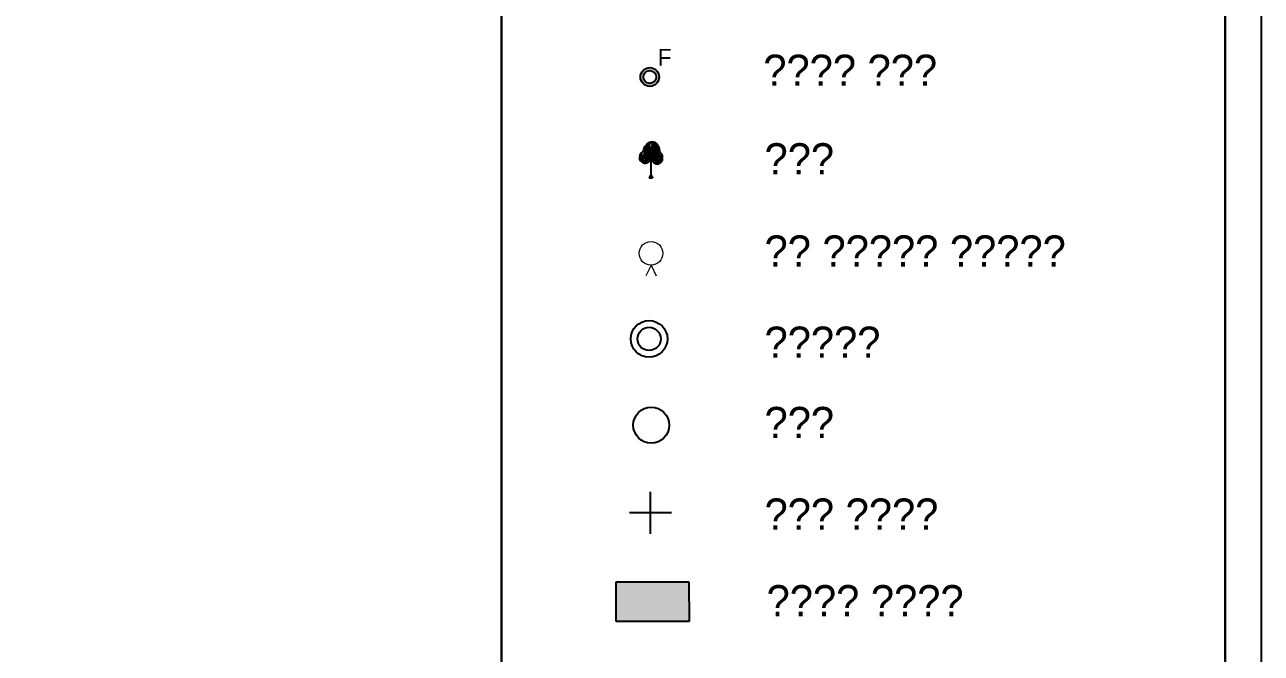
# Model space of a CAD drawing. Header units: millimetres. Extents: x -7 to 1311, y -1209 to 695.
# Drawn here: x 829.1 to 1058.2, y 342.6 to 459.1 of the extents above; entities that cross this region are included whole.
import ezdxf

# ---------------------------------------------------------------- set-up
doc = ezdxf.new("R2010")
doc.units = ezdxf.units.MM
for name, color, linetype in [('Image', 7, 'Continuous'), ('Legend', 250, 'Continuous'), ('Sym_F', 250, 'Continuous'), ('Sym_Seemachinh', 250, 'Continuous'), ('Sym_Shivchinh', 250, 'Continuous'), ('Sym_STONE', 250, 'Continuous'), ('Sym_Tree', 92, 'Continuous')]:
    doc.layers.add(name, color=color, linetype=linetype)
doc.styles.get("Standard").update_dxf_attribs({"font": 'Sakal Marathi_N_Ship.TTF'})
picture_1 = doc.add_image_def('image1.jpg', size_in_pixel=(14448, 10842))

# ---------------------------------------------------------------- blocks, each defined once
blk = doc.blocks.new('F')
at = {"layer": 'Sym_F'}
h = blk.add_hatch(color=256, dxfattribs=at)
h.paths.add_polyline_path([(-1, 0, 1), (1, 0, 1)])
h.paths.add_polyline_path([(0.69, 0, -1), (-0.69, 0, -1)], flags=16)
for radius in [1, 0.688]:
    blk.add_circle((0, 0), radius, dxfattribs=at)
at = {"layer": 'Sym_F', "linetype": 'Continuous'}
blk.add_text('F', height=1.8, dxfattribs=at).set_placement((0.85, 1.21, 1058.35))
blk = doc.blocks.new('Tree')
at = {"layer": 'Sym_Tree'}
for p, q in [((0.1, 3), (0, 2.99)), ((-0.16, 0), (0.13, 0))]:
    blk.add_line(p, q, dxfattribs=at)
at = {"layer": 'Sym_Tree', "color": 82, "const_width": 0.8}
for points in [[(0.05, 1.63), (0.1, 2.79)], [(-0.43, 1.74), (-0.28, 1.52)], [(-0.2, 1.68), (-0.05, 1.47)], [(-0.14, 1.47), (-0.1, 2.62)], [(-0.1, 1.46), (-0.06, 2.62)], [(0.2, 1.44), (0.24, 2.6)], [(0.44, 1.73), (0.59, 1.51)], [(0.6, 1.63), (0.38, 1.49)]]:
    blk.add_lwpolyline(points, dxfattribs=at)
at = {"layer": 'Sym_Tree', "color": 34}
blk.add_lwpolyline([(0, 0, 0.48, 0.16, 0), (0, 0.29, 0.16, 0.16, 0), (0, 1.48, 0.16, 0.16, 0)], format="xyseb", dxfattribs=at)
at = {"layer": 'Sym_Tree', "color": 82}
blk.add_open_spline([(-0.1, 1.43), (-0.17, 1.36), (-0.27, 1.24), (-0.46, 1.2), (-0.64, 1.21), (-0.79, 1.36), (-0.99, 1.53), (-0.9, 1.8), (-0.9, 2.07), (-0.59, 2.22), (-0.58, 2.58), (-0.35, 2.82), (-0.17, 2.98), (-0.04, 2.99), (0, 2.99)], degree=3, knots=[0, 0, 0, 0, 0.357151, 0.545743, 0.741494, 0.970117, 1.319935, 1.641608, 1.935314, 2.250626, 2.755061, 3.137005, 3.457298, 3.618487, 3.618487, 3.618487, 3.618487], dxfattribs=at)
blk.add_spline([(0.1, 1.43), (0.3, 1.22), (0.44, 1.16), (0.59, 1.16), (0.75, 1.25), (0.95, 1.45), (0.96, 1.7), (0.93, 1.94), (0.77, 2.13), (0.68, 2.52), (0.52, 2.78), (0.33, 2.96), (0.1, 3)], degree=3, dxfattribs=at)
for points in [[(-0.74, 2.08), (-0.77, 2.08), (-0.85, 2.05), (-0.88, 1.99)], [(-0.8, 2.04), (-0.55, 2.12), (-0.85, 2.05), (-0.82, 2.08)], [(-0.85, 2.05), (-0.82, 2.08), (-0.8, 2.1), (-0.77, 2.12)], [(-0.77, 2.12), (-0.8, 2.1), (-0.82, 2.08), (-0.78, 2.09)], [(-0.82, 2.08), (-0.78, 2.09), (-0.77, 2.08), (-0.74, 2.08)], [(-0.8, 2.1), (-0.77, 2.12), (-0.74, 2.14), (-0.73, 2.09)], [(-0.74, 2.14), (-0.73, 2.09), (-0.77, 2.08), (-0.8, 2.1)], [(-0.75, 2.03), (-0.77, 2.05), (-0.8, 2.04), (-0.55, 2.12)], [(-0.77, 2.08), (-0.8, 2.1), (-0.77, 2.12), (-0.77, 2.1)], [(-0.8, 2.1), (-0.77, 2.1), (-0.77, 2.12), (-0.8, 2.1)], [(-0.77, 2.1), (-0.77, 2.1), (-0.8, 2.1), (-0.77, 2.1)], [(-0.76, 2.11), (-0.78, 2.09), (-0.69, 2.19)], [(-0.73, 2.09), (-0.77, 2.1), (-0.76, 2.11), (-0.78, 2.09)], [(-0.77, 2.12), (-0.77, 2.1), (-0.77, 2.12), (-0.76, 2.11)], [(-0.77, 2.12), (-0.76, 2.11), (-0.77, 2.1)], [(-0.77, 2.08), (-0.74, 2.08), (-0.73, 2.09), (-0.77, 2.1)], [(-0.74, 2.08), (-0.74, 2.08), (-0.74, 2.08), (-0.77, 2.08)], [(-0.47, 2.16), (-0.52, 1.63), (-0.76, 1.78), (-0.63, 2.04)], [(-0.52, 1.63), (-0.76, 1.78), (-0.74, 2.08), (-0.63, 2.11)], [(-0.63, 2.17), (-0.63, 2.23), (-0.74, 2.08)], [(-0.74, 2.14), (-0.74, 2.13), (-0.69, 2.19), (-0.63, 2.23)], [(-0.69, 2.19), (-0.63, 2.23), (-0.74, 2.08), (-0.74, 2.13)], [(-0.74, 2.08), (-0.74, 2.13), (-0.71, 2.1), (-0.63, 2.23)], [(-0.69, 2.19), (-0.69, 2.19), (-0.74, 2.14), (-0.74, 2.13)], [(-0.74, 2.08), (-0.63, 2.11), (-0.55, 2.17), (-0.63, 2.11)], [(-0.74, 2.08), (-0.74, 2.08), (-0.74, 2.08)], [(-0.74, 2.08), (-0.74, 2.08), (-0.74, 2.08)], [(-0.64, 2.09), (-0.63, 2.04), (-0.69, 1.97), (-0.73, 2.06)], [(-0.71, 2.1), (-0.63, 2.23), (-0.63, 2.17), (-0.58, 2.16)], [(-0.63, 2.14), (-0.63, 2.17), (-0.71, 2.1), (-0.63, 2.14)], [(-0.71, 2.1), (-0.63, 2.14), (-0.63, 2.17), (-0.7, 2.11)], [(-0.63, 2.17), (-0.7, 2.11), (-0.63, 2.14), (-0.63, 2.17)], [(-0.69, 2.19), (-0.63, 2.23), (-0.58, 2.36), (-0.6, 2.36)], [(-0.63, 2.27), (-0.63, 2.27), (-0.69, 2.19), (-0.63, 2.23)], [(-0.63, 2.04), (-0.64, 2.09), (-0.68, 1.95), (-0.69, 1.97)], [(-0.66, 1.92), (-0.64, 1.94), (-0.63, 2.04), (-0.64, 2.09)], [(-0.62, 1.97), (-0.63, 2.04), (-0.63, 2.04), (-0.64, 2.09)], [(-0.63, 2.04), (-0.64, 2.09), (-0.64, 2.09), (-0.59, 2.09)], [(-0.64, 2.09), (-0.59, 2.09), (-0.64, 2.09), (-0.63, 2.04)], [(-0.49, 2.45), (-0.58, 2.36), (-0.55, 2.17), (-0.63, 2.17)], [(-0.63, 2.17), (-0.63, 2.17), (-0.63, 2.17), (-0.63, 2.23)], [(-0.63, 2.14), (-0.63, 2.17), (-0.62, 2.21), (-0.63, 2.23)], [(-0.55, 2.17), (-0.63, 2.17), (-0.43, 2.16), (-0.22, 2.16)], [(-0.55, 2.17), (-0.63, 2.11), (-0.63, 2.04), (-0.63, 2.11)], [(-0.63, 2.04), (-0.63, 2.11), (-0.63, 2.17)], [(-0.63, 2.17), (-0.63, 2.17), (-0.63, 2.17)], [(-0.63, 2.17), (-0.58, 2.16), (-0.63, 2.14), (-0.63, 2.17)], [(-0.47, 2.16), (-0.55, 2.17), (-0.62, 1.97), (-0.63, 2.04)], [(-0.62, 2.27), (-0.62, 2.21), (-0.54, 2.47), (-0.54, 2.5)], [(-0.58, 2.36), (-0.6, 2.36), (-0.61, 2.32), (-0.62, 2.3)], [(-0.62, 2.24), (-0.62, 2.21), (-0.58, 2.36), (-0.56, 2.28)], [(-0.61, 2.32), (-0.58, 2.36), (-0.62, 2.27), (-0.62, 2.21)], [(-0.61, 2.32), (-0.62, 2.3), (-0.62, 2.24), (-0.62, 2.21)], [(-0.58, 2.36), (-0.56, 2.28), (-0.61, 2.32), (-0.58, 2.36)], [(-0.57, 2.44), (-0.6, 2.36), (-0.49, 2.59), (-0.5, 2.59)], [(-0.55, 2.54), (-0.57, 2.47), (-0.57, 2.44), (-0.6, 2.36)], [(-0.55, 2.48), (-0.55, 2.5), (-0.6, 2.36), (-0.59, 2.36)], [(-0.57, 2.4), (-0.6, 2.36), (-0.57, 2.47), (-0.54, 2.47)], [(-0.58, 2.39), (-0.57, 2.43), (-0.57, 2.4), (-0.6, 2.36)], [(-0.6, 2.36), (-0.59, 2.36), (-0.57, 2.39), (-0.57, 2.4)], [(-0.45, 2.73), (-0.52, 2.6), (-0.55, 2.48), (-0.58, 2.36)], [(-0.39, 2.55), (-0.5, 2.59), (-0.49, 2.45), (-0.58, 2.36)], [(-0.55, 2.48), (-0.58, 2.36), (-0.42, 2.42), (-0.39, 2.55)], [(-0.56, 2.46), (-0.55, 2.54), (-0.58, 2.39), (-0.57, 2.43)], [(-0.57, 2.47), (-0.54, 2.47), (-0.55, 2.54), (-0.57, 2.47)], [(-0.57, 2.39), (-0.57, 2.4), (-0.57, 2.43), (-0.55, 2.5)], [(-0.55, 2.54), (-0.52, 2.6), (-0.56, 2.46), (-0.55, 2.54)], [(-0.39, 2.55), (-0.46, 2.69), (-0.52, 2.6), (-0.55, 2.5)], [(-0.52, 2.6), (-0.55, 2.5), (-0.49, 2.45), (-0.39, 2.55)], [(-0.55, 2.5), (-0.53, 2.57), (-0.52, 2.6), (-0.53, 2.57)], [(-0.52, 2.6), (-0.53, 2.57), (-0.55, 2.54), (-0.52, 2.6)], [(-0.55, 2.54), (-0.55, 2.54), (-0.55, 2.5), (-0.53, 2.57)], [(-0.54, 2.47), (-0.54, 2.5), (-0.55, 2.48), (-0.55, 2.5)], [(-0.55, 2.17), (-0.32, 2.2), (-0.49, 2.45), (-0.38, 2.29)], [(-0.49, 2.45), (-0.38, 2.29), (-0.32, 2.2), (-0.55, 2.17)], [(-0.29, 2.35), (-0.32, 2.2), (-0.55, 2.17), (-0.32, 2.2)], [(-0.32, 2.2), (-0.55, 2.17), (-0.43, 2.16)], [(-0.47, 2.16), (-0.35, 2.09), (-0.47, 2.16), (-0.55, 2.17)], [(0, 2.99), (-0.31, 2.84), (-0.45, 2.73), (-0.52, 2.6)], [(-0.49, 2.59), (-0.5, 2.59), (-0.38, 2.77), (-0.31, 2.84)], [(-0.49, 2.45), (-0.39, 2.55), (-0.39, 2.55), (-0.5, 2.59)], [(-0.26, 2.44), (-0.1, 2.44), (-0.29, 2.35), (-0.49, 2.45)], [(-0.29, 2.35), (-0.49, 2.45), (-0.29, 2.35), (-0.32, 2.2)], [(-0.35, 2.09), (-0.33, 2.16), (-0.47, 2.16), (-0.35, 2.09)], [(-0.42, 2.42), (-0.39, 2.55), (-0.39, 2.55), (-0.46, 2.69)], [(-0.38, 2.77), (-0.31, 2.84), (-0.45, 2.73), (-0.38, 2.77)], [(-0.39, 2.55), (-0.45, 2.66), (-0.41, 2.72), (-0.26, 2.81)], [(-0.45, 2.73), (-0.38, 2.77), (-0.4, 2.72), (-0.42, 2.74)], [(-0.4, 2.72), (-0.42, 2.74), (-0.45, 2.68), (-0.45, 2.66)], [(-0.45, 2.68), (-0.45, 2.66), (-0.43, 2.7), (-0.4, 2.72)], [(-0.41, 2.69), (-0.44, 2.68), (-0.45, 2.66), (-0.41, 2.69)], [(-0.45, 2.66), (-0.41, 2.69), (-0.07, 2.53), (0.05, 2.48)], [(-0.41, 2.69), (-0.41, 2.71), (-0.41, 2.69), (-0.44, 2.68)], [(-0.43, 2.7), (-0.4, 2.72), (0, 2.99), (-0.09, 2.98)], [(-0.43, 2.16), (-0.22, 2.16), (0.02, 2.32), (0.07, 2.48)], [(-0.43, 2.16), (-0.43, 2.16), (-0.35, 2.09), (-0.33, 2.16)], [(-0.41, 2.65), (-0.25, 2.61), (-0.26, 2.81), (0.06, 2.94)], [(-0.41, 2.72), (-0.26, 2.81), (-0.25, 2.61), (-0.41, 2.69)], [(-0.3, 2.8), (-0.26, 2.81), (-0.41, 2.69), (-0.41, 2.71)], [(-0.25, 2.61), (-0.41, 2.69), (-0.41, 2.65), (-0.25, 2.61)], [(-0.28, 2.82), (-0.37, 2.77), (-0.4, 2.72), (-0.28, 2.82)], [(-0.27, 2.82), (-0.37, 2.77), (-0.39, 2.71), (-0.37, 2.69)], [(-0.39, 2.71), (-0.37, 2.69), (-0.3, 2.8), (-0.26, 2.81)], [(-0.26, 2.81), (0.06, 2.94), (-0.27, 2.82), (-0.37, 2.77)], [(-0.31, 2.84), (-0.18, 2.9), (-0.28, 2.82), (-0.37, 2.77)], [(0.27, 1.83), (-0.21, 1.81), (-0.27, 2.16), (-0.32, 1.63)], [(-0.18, 2.9), (-0.17, 2.95), (-0.25, 2.9), (-0.31, 2.84)], [(-0.25, 2.9), (-0.31, 2.84), (-0.18, 2.9), (-0.24, 2.9)], [(-0.18, 2.9), (-0.24, 2.9), (-0.31, 2.84), (-0.18, 2.9)], [(-0.26, 2.44), (-0.29, 2.35), (-0.29, 2.35), (-0.26, 2.44)], [(0.2, 2.99), (-0.06, 2.82), (-0.26, 2.82), (0, 2.99)], [(-0.26, 2.82), (0, 2.99), (0.09, 2.99), (0.04, 2.93)], [(-0.07, 2.53), (0.05, 2.48), (-0.26, 2.44), (-0.1, 2.44)], [(0, 2.99), (-0.09, 2.98), (-0.17, 2.95), (-0.25, 2.9)], [(-0.17, 2.95), (-0.25, 2.9), (-0.12, 2.96), (-0.09, 2.98)], [(-0.1, 2.97), (-0.12, 2.96), (-0.25, 2.9), (-0.18, 2.9)], [(-0.1, 2.97), (-0.18, 2.9), (-0.18, 2.93), (-0.25, 2.9)], [(-0.18, 2.93), (-0.25, 2.9), (-0.18, 2.9), (-0.17, 2.95)], [(0.28, 2.6), (-0.05, 2.61), (-0.19, 2.55), (-0.24, 2.66)], [(-0.09, 2.35), (-0.06, 2.44), (0.27, 1.83), (-0.21, 1.81)], [(-0.2, 2.72), (-0.08, 2.82), (0.2, 2.99), (0.28, 2.6)], [(-0.06, 2.79), (-0.06, 2.82), (-0.2, 2.72), (-0.08, 2.82)], [(-0.12, 2.96), (-0.09, 2.98), (-0.18, 2.95), (-0.09, 2.98)], [(-0.18, 2.95), (-0.09, 2.98), (-0.1, 2.97), (-0.12, 2.96)], [(-0.13, 2.95), (-0.13, 2.95), (-0.1, 2.97), (-0.18, 2.9)], [(-0.13, 2.96), (-0.13, 2.96), (-0.18, 2.95), (-0.18, 2.9)], [(-0.18, 2.95), (-0.18, 2.9), (-0.13, 2.96), (-0.14, 2.95)], [(-0.13, 2.96), (-0.14, 2.95), (-0.13, 2.95)], [(0.28, 2.6), (-0.05, 2.61), (-0.06, 2.44), (-0.09, 2.35)], [(0, 2.99), (0.1, 3), (0.2, 2.99), (-0.06, 2.82)], [(0.2, 2.99), (0.28, 2.6), (-0.05, 2.61), (-0.06, 2.81)], [(0.37, 2.93), (0.29, 2.97), (-0.06, 2.81), (-0.06, 2.8)], [(-0.06, 2.81), (-0.06, 2.8), (-0.06, 2.82)], [(-0.06, 2.82), (-0.06, 2.82), (-0.06, 2.79), (-0.06, 2.82)], [(-0.05, 2.61), (-0.06, 2.81), (0.28, 2.6), (-0.05, 2.61)], [(0.22, 2.32), (0.27, 2.48), (0.28, 2.6), (-0.05, 2.61)], [(0.09, 2.99), (0.04, 2.93), (-0.03, 2.91), (0.02, 2.96)], [(-0.03, 2.91), (-0.02, 2.94), (0.02, 2.96), (0, 2.99)], [(-0.03, 2.91), (0.02, 2.96), (0.04, 2.93), (-0.03, 2.91)], [(0.04, 2.93), (-0.03, 2.91), (-0.02, 2.94), (0.02, 2.96)], [(0.41, 2.32), (0.39, 2.41), (-0.01, 1.85), (0.46, 1.77)], [(-0.01, 1.85), (0.46, 1.77), (0.56, 2.11), (0.55, 1.58)], [(0.02, 2.96), (0, 2.99), (0.09, 2.99), (0.02, 2.96)], [(0.09, 2.99), (0.02, 2.96), (0.1, 3), (0.2, 2.99)], [(0.1, 2.32), (0.07, 2.49), (0.08, 2.61), (0.41, 2.58)], [(0.52, 2.11), (0.31, 2.14), (0.1, 2.32), (0.07, 2.49)], [(0.57, 2.67), (0.46, 2.79), (0.2, 2.99), (0.08, 2.61)], [(0.2, 2.99), (0.08, 2.61), (0.41, 2.58), (0.45, 2.78)], [(0.41, 2.58), (0.45, 2.78), (0.08, 2.61), (0.41, 2.58)], [(0.08, 2.61), (0.41, 2.58), (0.39, 2.41), (0.41, 2.32)], [(0.08, 2.61), (0.41, 2.58), (0.54, 2.5), (0.6, 2.6)], [(0.12, 2.95), (0.09, 2.97), (0.17, 2.93), (0.09, 2.97)], [(0.17, 2.93), (0.09, 2.97), (0.1, 2.96), (0.12, 2.95)], [(0.6, 2.6), (0.57, 2.64), (0.21, 2.53), (0.09, 2.49)], [(0.21, 2.53), (0.09, 2.49), (0.39, 2.41), (0.23, 2.43)], [(0.1, 3), (0.2, 2.99), (0.32, 2.95), (0.29, 2.97)], [(0.12, 2.95), (0.14, 2.94), (0.13, 2.94)], [(0.56, 2.6), (0.41, 2.58), (0.45, 2.78), (0.14, 2.95)], [(0.45, 2.78), (0.14, 2.95), (0.45, 2.78), (0.54, 2.73)], [(0.2, 2.99), (0.5, 2.8), (0.62, 2.67), (0.67, 2.54)], [(0.6, 2.65), (0.57, 2.67), (0.2, 2.99), (0.29, 2.97)], [(0.2, 2.99), (0.29, 2.97), (0.37, 2.93), (0.44, 2.87)], [(0.32, 2.11), (0.32, 2.11), (0.23, 2.05), (0.22, 2.12)], [(0.39, 2.41), (0.23, 2.43), (0.41, 2.32), (0.62, 2.39)], [(0.37, 2.93), (0.44, 2.87), (0.32, 2.95), (0.29, 2.97)], [(0.3, 2.96), (0.32, 2.95), (0.44, 2.87), (0.38, 2.88)], [(0.33, 2.94), (0.33, 2.94), (0.3, 2.96), (0.38, 2.88)], [(0.3, 2.96), (0.38, 2.88), (0.37, 2.91), (0.44, 2.87)], [(0.65, 2.11), (0.72, 2.09), (0.52, 2.11), (0.31, 2.14)], [(0.44, 2.87), (0.38, 2.88), (0.33, 2.94), (0.33, 2.95)], [(0.33, 2.94), (0.33, 2.95), (0.37, 2.93), (0.38, 2.88)], [(0.37, 2.93), (0.38, 2.88), (0.33, 2.95), (0.34, 2.94)], [(0.37, 2.91), (0.44, 2.87), (0.38, 2.88), (0.37, 2.93)], [(0.38, 2.88), (0.37, 2.93), (0.44, 2.87), (0.5, 2.8)], [(0.44, 2.87), (0.5, 2.8), (0.38, 2.88), (0.43, 2.87)], [(0.38, 2.88), (0.43, 2.87), (0.5, 2.8), (0.38, 2.88)], [(0.5, 2.8), (0.38, 2.88), (0.46, 2.79), (0.54, 2.73)], [(0.39, 2.41), (0.41, 2.32), (0.41, 2.32), (0.39, 2.41)], [(0.58, 2.67), (0.45, 2.78), (0.41, 2.58), (0.57, 2.64)], [(0.41, 2.58), (0.57, 2.64), (0.56, 2.6), (0.41, 2.58)], [(0.41, 2.32), (0.62, 2.39), (0.41, 2.32), (0.42, 2.16)], [(0.41, 2.32), (0.42, 2.16), (0.65, 2.11), (0.42, 2.16)], [(0.65, 2.11), (0.42, 2.16), (0.62, 2.39), (0.49, 2.25)], [(0.62, 2.39), (0.49, 2.25), (0.42, 2.16), (0.65, 2.11)], [(0.42, 2.16), (0.65, 2.11), (0.52, 2.11)], [(0.43, 2.05), (0.42, 2.12), (0.56, 2.11), (0.43, 2.05)], [(0.56, 2.11), (0.43, 2.05), (0.56, 2.11), (0.65, 2.11)], [(0.54, 2.5), (0.6, 2.6), (0.58, 2.67), (0.45, 2.78)], [(0.45, 2.78), (0.54, 2.73), (0.55, 2.66), (0.53, 2.65)], [(0.55, 2.66), (0.53, 2.65), (0.47, 2.76), (0.45, 2.78)], [(0.47, 2.76), (0.45, 2.78), (0.57, 2.64), (0.58, 2.66)], [(0.46, 2.79), (0.54, 2.73), (0.57, 2.67), (0.46, 2.79)], [(0.47, 2.54), (0.48, 2.5), (0.49, 2.47), (0.47, 2.54)], [(0.64, 2.53), (0.65, 2.53), (0.55, 2.72), (0.5, 2.8)], [(0.55, 2.72), (0.5, 2.8), (0.62, 2.67), (0.55, 2.72)], [(0.55, 2.37), (0.54, 2.5), (0.54, 2.5), (0.62, 2.64)], [(0.54, 2.5), (0.62, 2.64), (0.67, 2.54), (0.68, 2.43)], [(0.67, 2.54), (0.68, 2.43), (0.62, 2.39), (0.54, 2.5)], [(0.62, 2.39), (0.54, 2.5), (0.54, 2.5), (0.65, 2.53)], [(0.54, 2.5), (0.65, 2.53), (0.62, 2.39), (0.7, 2.29)], [(0.69, 2.41), (0.7, 2.29), (0.55, 2.37), (0.54, 2.5)], [(0.62, 2.67), (0.55, 2.72), (0.57, 2.67), (0.59, 2.69)], [(0.56, 2.11), (0.55, 1.58), (0.8, 1.7), (0.71, 1.97)], [(0.56, 2.11), (0.65, 2.11), (0.68, 1.9), (0.71, 1.97)], [(0.57, 2.67), (0.59, 2.69), (0.61, 2.62), (0.6, 2.6)], [(0.61, 2.62), (0.6, 2.6), (0.6, 2.65), (0.57, 2.67)], [(0.57, 2.64), (0.58, 2.66), (0.57, 2.64), (0.6, 2.62)], [(0.57, 2.64), (0.6, 2.62), (0.6, 2.6), (0.57, 2.64)], [(0.62, 2.67), (0.67, 2.54), (0.69, 2.41), (0.7, 2.29)], [(0.62, 2.39), (0.7, 2.29), (0.65, 2.11), (0.72, 2.09)], [(0.7, 2.37), (0.72, 2.29), (0.64, 2.53), (0.65, 2.53)], [(0.82, 2), (0.72, 2.03), (0.65, 2.11), (0.72, 2.03)], [(0.65, 2.11), (0.72, 2.03), (0.71, 1.97), (0.72, 2.03)], [(0.68, 2.43), (0.68, 2.5), (0.67, 2.54), (0.68, 2.5)], [(0.69, 2.47), (0.67, 2.54), (0.69, 2.4), (0.69, 2.47)], [(0.73, 2.19), (0.72, 2.14), (0.68, 2.41), (0.67, 2.43)], [(0.68, 2.41), (0.67, 2.43), (0.69, 2.41), (0.68, 2.43)], [(0.73, 2.17), (0.72, 2.14), (0.7, 2.29), (0.67, 2.21)], [(0.7, 2.29), (0.67, 2.21), (0.72, 2.25), (0.7, 2.29)], [(0.8, 2.01), (0.73, 2.15), (0.72, 2.09), (0.67, 2.1)], [(0.72, 2.09), (0.67, 2.1), (0.72, 2.07), (0.72, 2.09)], [(0.69, 2.47), (0.69, 2.47), (0.68, 2.43), (0.68, 2.5)], [(0.7, 2.4), (0.68, 2.41), (0.69, 2.47), (0.7, 2.4)], [(0.69, 2.41), (0.68, 2.43), (0.72, 2.29), (0.7, 2.29)], [(0.7, 2.32), (0.7, 2.33), (0.69, 2.36), (0.68, 2.43)], [(0.7, 2.33), (0.72, 2.29), (0.7, 2.4), (0.68, 2.41)], [(0.69, 2.4), (0.69, 2.47), (0.7, 2.32), (0.69, 2.36)], [(0.69, 2.47), (0.7, 2.4), (0.7, 2.37), (0.72, 2.29)], [(0.7, 2.32), (0.69, 2.36), (0.7, 2.33), (0.72, 2.29)], [(0.72, 2.29), (0.7, 2.29), (0.7, 2.32), (0.7, 2.33)], [(0.79, 2.11), (0.73, 2.15), (0.7, 2.29), (0.72, 2.29)], [(0.7, 2.29), (0.72, 2.29), (0.72, 2.25), (0.73, 2.22)], [(0.72, 2.25), (0.7, 2.29), (0.73, 2.19), (0.72, 2.14)], [(0.71, 1.97), (0.72, 2.03), (0.72, 2.09)], [(0.72, 2.25), (0.73, 2.22), (0.73, 2.17), (0.72, 2.14)], [(0.72, 2.09), (0.72, 2.09), (0.72, 2.09), (0.73, 2.15)], [(0.72, 2.09), (0.73, 2.15), (0.82, 2)], [(0.72, 2.06), (0.72, 2.09), (0.72, 2.14), (0.73, 2.15)], [(0.72, 2.09), (0.72, 2.09), (0.72, 2.09)], [(0.72, 2.07), (0.72, 2.09), (0.8, 2.01), (0.72, 2.06)], [(0.8, 2.01), (0.72, 2.06), (0.72, 2.09), (0.79, 2.03)], [(0.72, 2.09), (0.79, 2.03), (0.72, 2.06), (0.72, 2.09)], [(0.74, 2.2), (0.74, 2.2), (0.79, 2.11), (0.73, 2.15)], [(0.83, 2.06), (0.83, 2.04), (0.79, 2.11), (0.73, 2.15)], [(0.79, 2.11), (0.73, 2.15), (0.82, 2), (0.83, 2.04)], [(0.82, 2), (0.83, 2.04), (0.8, 2.01), (0.73, 2.15)], [(0.84, 2.02), (0.86, 1.99), (0.79, 2.11)], [(0.79, 2.11), (0.79, 2.11), (0.83, 2.06), (0.83, 2.04)], [(-0.83, 1.97), (-0.9, 1.88), (-0.95, 1.62), (-0.58, 1.59)], [(-0.92, 1.7), (-0.95, 1.62), (-0.9, 1.88), (-0.93, 1.7)], [(-0.92, 1.7), (-0.92, 1.7), (-0.92, 1.7), (-0.95, 1.62)], [(-0.95, 1.62), (-0.58, 1.59), (-0.59, 1.22), (-0.67, 1.26)], [(-0.89, 1.45), (-0.93, 1.53), (-0.95, 1.62), (-0.66, 1.29)], [(-0.95, 1.62), (-0.66, 1.29), (-0.67, 1.27), (-0.76, 1.35)], [(-0.73, 1.36), (-0.76, 1.35), (-0.95, 1.62), (-0.73, 1.36)], [(-0.95, 1.62), (-0.73, 1.36), (-0.73, 1.36), (-0.93, 1.53)], [(-0.87, 1.44), (-0.93, 1.53), (-0.93, 1.53), (-0.95, 1.62)], [(-0.93, 1.53), (-0.95, 1.62), (-0.93, 1.54), (-0.91, 1.51)], [(-0.93, 1.54), (-0.91, 1.51), (-0.9, 1.88), (-0.87, 1.85)], [(-0.9, 1.88), (-0.93, 1.7), (-0.87, 1.85), (-0.87, 1.86)], [(-0.59, 1.22), (-0.67, 1.26), (-0.89, 1.45), (-0.93, 1.53)], [(-0.73, 1.36), (-0.93, 1.53), (-0.87, 1.44), (-0.93, 1.53)], [(-0.9, 1.88), (-0.87, 1.85), (-0.92, 1.7)], [(-0.85, 2.05), (-0.88, 1.99), (-0.89, 1.93), (-0.9, 1.88)], [(-0.77, 2.05), (-0.76, 1.78), (-0.9, 1.89), (-0.76, 1.78)], [(-0.89, 1.93), (-0.9, 1.88), (-0.82, 1.85), (-0.74, 2.01)], [(-0.9, 1.89), (-0.76, 1.78), (-0.69, 1.97), (-0.74, 2.01)], [(-0.85, 1.96), (-0.85, 1.96), (-0.83, 1.97), (-0.9, 1.88)], [(-0.85, 1.96), (-0.89, 1.94), (-0.86, 1.95), (-0.87, 2)], [(-0.86, 1.95), (-0.87, 2), (-0.88, 1.94), (-0.89, 1.94)], [(-0.88, 1.94), (-0.89, 1.94), (-0.89, 1.93), (-0.85, 1.97)], [(-0.89, 1.93), (-0.85, 1.97), (-0.85, 1.97)], [(-0.88, 1.91), (-0.88, 1.91), (-0.85, 1.96), (-0.89, 1.94)], [(-0.78, 2.04), (-0.82, 2.04), (-0.87, 2), (-0.88, 1.91)], [(-0.87, 2), (-0.88, 1.91), (-0.84, 1.97), (-0.83, 2.02)], [(-0.84, 1.94), (-0.84, 1.97), (-0.88, 1.91)], [(-0.83, 2.02), (-0.82, 2.04), (-0.87, 2), (-0.85, 2.05)], [(-0.87, 2), (-0.85, 2.05), (-0.84, 1.94), (-0.84, 1.97)], [(-0.86, 1.89), (-0.69, 1.93), (-0.85, 1.91), (-0.87, 1.85)], [(-0.85, 1.91), (-0.87, 1.85), (-0.85, 1.77), (-0.82, 1.83)], [(-0.85, 1.84), (-0.84, 1.87), (-0.87, 1.44), (-0.81, 1.4)], [(-0.87, 1.85), (-0.87, 1.86), (-0.58, 1.59), (-0.65, 1.65)], [(-0.87, 1.44), (-0.81, 1.4), (-0.67, 1.26), (-0.76, 1.34)], [(-0.82, 1.83), (-0.81, 1.8), (-0.86, 1.89), (-0.69, 1.93)], [(-0.85, 1.97), (-0.85, 1.97), (-0.85, 1.96)], [(-0.85, 1.77), (-0.82, 1.83), (-0.85, 1.84), (-0.84, 1.87)], [(-0.78, 2.02), (-0.84, 1.97), (-0.75, 2.03), (-0.77, 2.05)], [(-0.84, 1.97), (-0.83, 2.02), (-0.78, 2.04)], [(-0.82, 1.85), (-0.74, 2.01), (-0.78, 2.02), (-0.84, 1.97)], [(-0.78, 2.04), (-0.78, 2.04), (-0.83, 2.02), (-0.82, 2.04)], [(-0.76, 2.04), (-0.73, 2.06), (-0.78, 2.04), (-0.82, 2.04)], [(-0.76, 1.78), (-0.76, 1.78), (-0.79, 1.69), (-0.82, 1.85)], [(-0.79, 1.69), (-0.82, 1.85), (-0.65, 1.65), (-0.77, 1.77)], [(-0.75, 1.77), (-0.81, 1.8), (-0.82, 1.83), (-0.81, 1.8)], [(-0.77, 1.77), (-0.73, 1.75), (-0.75, 1.77), (-0.81, 1.8)], [(-0.73, 1.32), (-0.71, 1.39), (-0.81, 1.4), (-0.73, 1.36)], [(-0.81, 1.4), (-0.73, 1.36), (-0.66, 1.29), (-0.7, 1.32)], [(-0.76, 1.35), (-0.73, 1.36), (-0.79, 1.37), (-0.77, 1.35)], [(-0.79, 1.37), (-0.77, 1.35), (-0.77, 1.35), (-0.67, 1.27)], [(-0.69, 1.97), (-0.73, 2.06), (-0.77, 2.05), (-0.76, 1.78)], [(-0.73, 2.06), (-0.73, 2.01), (-0.77, 2.05), (-0.73, 2.06)], [(-0.77, 2.05), (-0.73, 2.06), (-0.73, 2.02), (-0.77, 2.03)], [(-0.73, 2.02), (-0.77, 2.03), (-0.73, 2.02), (-0.73, 2.06)], [(-0.62, 1.85), (-0.72, 1.75), (-0.77, 1.77), (-0.73, 1.75)], [(-0.65, 1.65), (-0.77, 1.77), (-0.76, 1.78), (-0.65, 1.71)], [(-0.77, 1.35), (-0.67, 1.27), (-0.73, 1.32), (-0.71, 1.39)], [(-0.67, 1.27), (-0.76, 1.34), (-0.77, 1.35), (-0.73, 1.36)], [(-0.77, 1.35), (-0.73, 1.36), (-0.59, 1.22), (-0.49, 1.21)], [(-0.73, 2.02), (-0.73, 2.06), (-0.76, 2.04), (-0.73, 2.06)], [(-0.76, 1.78), (-0.63, 2.04), (-0.65, 1.68), (-0.65, 1.53)], [(-0.7, 1.93), (-0.76, 1.78), (-0.74, 2.01), (-0.69, 1.97)], [(-0.69, 1.97), (-0.66, 1.92), (-0.76, 1.78), (-0.69, 1.93)], [(-0.7, 1.93), (-0.74, 1.95), (-0.7, 1.93), (-0.76, 1.96)], [(-0.7, 1.93), (-0.76, 1.96), (-0.7, 1.93), (-0.76, 1.78)], [(-0.76, 1.78), (-0.69, 1.93), (-0.7, 1.93), (-0.74, 1.95)], [(-0.76, 1.78), (-0.76, 1.78), (-0.62, 1.85), (-0.72, 1.75)], [(-0.58, 1.59), (-0.65, 1.65), (-0.53, 1.84), (-0.76, 1.78)], [(-0.53, 1.84), (-0.76, 1.78), (-0.76, 1.78)], [(-0.76, 1.78), (-0.65, 1.71), (-0.76, 1.78), (-0.69, 1.79)], [(-0.76, 1.78), (-0.69, 1.79), (-0.76, 1.78)], [(-0.52, 1.63), (-0.65, 1.68), (-0.52, 1.63), (-0.76, 1.78)], [(-0.67, 1.27), (-0.76, 1.35), (-0.73, 1.36), (-0.76, 1.35)], [(-0.73, 1.36), (-0.76, 1.35), (-0.73, 1.36), (-0.76, 1.35)], [(-0.67, 1.26), (-0.76, 1.34), (-0.76, 1.35), (-0.73, 1.36)], [(-0.68, 1.31), (-0.68, 1.3), (-0.67, 1.27), (-0.76, 1.34)], [(-0.74, 2.01), (-0.71, 2.03), (-0.73, 2.06), (-0.73, 2.01)], [(-0.74, 2.01), (-0.69, 1.97), (-0.74, 2.01), (-0.71, 2.03)], [(-0.69, 1.97), (-0.74, 2.01), (-0.69, 1.97), (-0.74, 1.95)], [(-0.69, 1.97), (-0.74, 1.95), (-0.69, 1.97), (-0.66, 1.92)], [(-0.66, 1.29), (-0.7, 1.32), (-0.67, 1.27), (-0.64, 1.3)], [(-0.68, 1.95), (-0.69, 1.97), (-0.62, 1.97), (-0.64, 1.94)], [(-0.67, 1.27), (-0.64, 1.3), (-0.68, 1.31), (-0.68, 1.3)], [(-0.64, 1.88), (-0.6, 1.86), (-0.66, 1.92), (-0.64, 1.94)], [(-0.24, 1.29), (-0.1, 1.43), (-0.52, 1.63), (-0.66, 1.31)], [(-0.52, 1.63), (-0.66, 1.31), (-0.31, 1.38), (-0.51, 1.22)], [(-0.65, 1.68), (-0.65, 1.53), (-0.65, 1.53), (-0.53, 1.53)], [(-0.65, 1.53), (-0.53, 1.53), (-0.52, 1.63), (-0.65, 1.68)], [(-0.62, 1.97), (-0.64, 1.94), (-0.52, 1.63), (-0.59, 1.62)], [(-0.62, 1.85), (-0.64, 1.88), (-0.64, 1.94), (-0.6, 1.86)], [(-0.64, 1.94), (-0.6, 1.86), (-0.64, 1.94), (-0.6, 1.86)], [(-0.64, 1.94), (-0.6, 1.86), (-0.58, 1.94), (-0.64, 1.94)], [(-0.58, 1.94), (-0.64, 1.94), (-0.64, 1.88), (-0.6, 1.86)], [(-0.52, 1.63), (-0.59, 1.62), (-0.62, 1.85), (-0.64, 1.88)], [(-0.59, 1.22), (-0.49, 1.21), (-0.41, 1.22), (-0.32, 1.24)], [(-0.46, 1.21), (-0.49, 1.21), (-0.59, 1.22), (-0.5, 1.21)], [(-0.31, 1.38), (-0.51, 1.22), (-0.25, 1.3), (-0.31, 1.38)], [(-0.51, 1.22), (-0.46, 1.22), (-0.32, 1.24), (-0.29, 1.27)], [(-0.32, 1.24), (-0.37, 1.24), (-0.49, 1.22), (-0.51, 1.25)], [(-0.49, 1.22), (-0.51, 1.25), (-0.51, 1.22), (-0.46, 1.22)], [(-0.4, 1.22), (-0.4, 1.22), (-0.5, 1.21), (-0.51, 1.22)], [(-0.5, 1.21), (-0.51, 1.22), (-0.45, 1.21), (-0.41, 1.22)], [(-0.25, 1.3), (-0.31, 1.38), (-0.29, 1.27), (-0.49, 1.21)], [(-0.29, 1.27), (-0.49, 1.21), (-0.32, 1.24), (-0.37, 1.24)], [(-0.29, 1.27), (-0.41, 1.22), (-0.45, 1.22), (-0.49, 1.21)], [(-0.45, 1.22), (-0.49, 1.21), (-0.32, 1.24), (-0.29, 1.27)], [(-0.4, 1.21), (-0.45, 1.21), (-0.46, 1.21), (-0.49, 1.21)], [(-0.45, 1.21), (-0.41, 1.22), (-0.4, 1.21), (-0.45, 1.21)], [(-0.41, 1.22), (-0.32, 1.24), (-0.24, 1.29), (-0.1, 1.43)], [(-0.32, 1.24), (-0.29, 1.27), (-0.29, 1.27), (-0.41, 1.22)], [(-0.4, 1.22), (-0.32, 1.25), (-0.28, 1.26), (-0.29, 1.27)], [(-0.32, 1.25), (-0.3, 1.26), (-0.4, 1.22), (-0.39, 1.24)], [(-0.32, 1.24), (-0.32, 1.24), (-0.4, 1.22), (-0.32, 1.25)], [(-0.32, 1.24), (-0.29, 1.27), (-0.24, 1.29), (-0.28, 1.26)], [(-0.24, 1.29), (-0.29, 1.27), (-0.32, 1.24)], [(-0.28, 1.26), (-0.29, 1.26), (-0.32, 1.25), (-0.3, 1.26)], [(-0.32, 1.24), (-0.32, 1.24), (-0.32, 1.24)], [(-0.24, 1.29), (-0.28, 1.26), (-0.24, 1.29), (-0.29, 1.27)], [(-0.28, 1.26), (-0.29, 1.27), (-0.28, 1.26), (-0.29, 1.26)], [(0.22, 1.27), (0.1, 1.43), (0.55, 1.58), (0.64, 1.24)], [(0.11, 1.43), (0.1, 1.45), (0.19, 1.39), (0.19, 1.41)], [(0.38, 1.18), (0.3, 1.22), (0.22, 1.27), (0.1, 1.43)], [(0.1, 1.22), (0.1, 1.22), (0.1, 1.22)], [(0.11, 1.43), (0.11, 1.43), (0.19, 1.39), (0.11, 1.43)], [(0.3, 1.22), (0.27, 1.24), (0.23, 1.27), (0.27, 1.24)], [(0.23, 1.27), (0.27, 1.24), (0.23, 1.27), (0.27, 1.24)], [(0.23, 1.27), (0.27, 1.24), (0.3, 1.22)], [(0.31, 1.35), (0.48, 1.17), (0.24, 1.28), (0.31, 1.35)], [(0.24, 1.28), (0.31, 1.35), (0.27, 1.24), (0.47, 1.16)], [(0.27, 1.24), (0.47, 1.16), (0.3, 1.22), (0.34, 1.2)], [(0.48, 1.17), (0.44, 1.17), (0.3, 1.22), (0.27, 1.24)], [(0.3, 1.22), (0.27, 1.24), (0.27, 1.24), (0.38, 1.18)], [(0.27, 1.24), (0.38, 1.18), (0.43, 1.17), (0.47, 1.16)], [(0.43, 1.17), (0.47, 1.16), (0.3, 1.22), (0.27, 1.24)], [(0.27, 1.24), (0.27, 1.24), (0.29, 1.22), (0.28, 1.23)], [(0.57, 1.15), (0.47, 1.16), (0.38, 1.18), (0.3, 1.22)], [(0.3, 1.22), (0.34, 1.2), (0.46, 1.17), (0.49, 1.2)], [(0.55, 1.58), (0.64, 1.24), (0.31, 1.35), (0.48, 1.17)], [(0.37, 1.18), (0.37, 1.18), (0.47, 1.16), (0.48, 1.17)], [(0.47, 1.16), (0.48, 1.17), (0.42, 1.17), (0.38, 1.18)], [(0.44, 1.22), (0.48, 1.24), (0.44, 1.2), (0.42, 1.23)], [(0.44, 1.2), (0.42, 1.23), (0.47, 1.24), (0.46, 1.23)], [(0.56, 1.26), (0.44, 1.2), (0.51, 1.24), (0.5, 1.31)], [(0.6, 1.31), (0.52, 1.28), (0.44, 1.22), (0.48, 1.24)], [(0.58, 1.28), (0.56, 1.26), (0.56, 1.26), (0.44, 1.2)], [(0.44, 1.2), (0.55, 1.25), (0.56, 1.26), (0.52, 1.28)], [(0.44, 1.2), (0.55, 1.26), (0.52, 1.28), (0.55, 1.26)], [(0.47, 1.24), (0.46, 1.23), (0.44, 1.2), (0.55, 1.25)], [(0.46, 1.17), (0.49, 1.2), (0.48, 1.17), (0.44, 1.17)], [(0.44, 1.16), (0.47, 1.16), (0.57, 1.15), (0.47, 1.16)], [(0.67, 1.34), (0.6, 1.31), (0.45, 1.18), (0.55, 1.25)], [(0.45, 1.18), (0.55, 1.25), (0.55, 1.26), (0.52, 1.28)], [(0.76, 1.26), (0.72, 1.28), (0.57, 1.15), (0.47, 1.16)], [(0.51, 1.24), (0.5, 1.31), (0.6, 1.31), (0.52, 1.28)], [(0.52, 1.28), (0.74, 1.43), (0.67, 1.34), (0.74, 1.43)], [(0.55, 1.26), (0.52, 1.28), (0.58, 1.28), (0.56, 1.26)], [(0.52, 1.28), (0.55, 1.26), (0.52, 1.28), (0.55, 1.26)], [(0.68, 1.6), (0.67, 1.46), (0.67, 1.46), (0.54, 1.47)], [(0.67, 1.46), (0.54, 1.47), (0.55, 1.58), (0.68, 1.6)], [(0.55, 1.58), (0.8, 1.7), (0.82, 2), (0.72, 2.03)], [(0.68, 1.9), (0.7, 1.87), (0.55, 1.58), (0.62, 1.56)], [(0.55, 1.58), (0.62, 1.56), (0.68, 1.77), (0.7, 1.81)], [(0.55, 1.58), (0.68, 1.6), (0.55, 1.58), (0.8, 1.7)], [(0.97, 1.51), (0.6, 1.52), (0.57, 1.15), (0.65, 1.18)], [(0.57, 1.15), (0.65, 1.18), (0.89, 1.35), (0.94, 1.43)], [(0.6, 1.52), (0.68, 1.58), (0.58, 1.79), (0.8, 1.7)], [(0.58, 1.79), (0.8, 1.7), (0.8, 1.7)], [(0.9, 1.88), (0.96, 1.78), (0.97, 1.51), (0.6, 1.52)], [(0.92, 1.75), (0.92, 1.76), (0.6, 1.52), (0.68, 1.58)], [(0.83, 1.94), (0.85, 1.96), (0.88, 1.94), (0.64, 2.06)], [(0.88, 1.94), (0.64, 2.06), (0.92, 1.95), (0.9, 1.98)], [(0.7, 1.87), (0.66, 1.79), (0.64, 1.88), (0.7, 1.87)], [(0.64, 1.88), (0.7, 1.87), (0.7, 1.81), (0.66, 1.79)], [(0.89, 1.35), (0.94, 1.43), (0.97, 1.51), (0.64, 1.22)], [(0.97, 1.51), (0.64, 1.22), (0.65, 1.2), (0.75, 1.26)], [(0.68, 1.77), (0.7, 1.81), (0.7, 1.87), (0.66, 1.79)], [(0.7, 1.87), (0.66, 1.79), (0.7, 1.87), (0.66, 1.79)], [(0.7, 1.81), (0.66, 1.79), (0.72, 1.84), (0.7, 1.87)], [(0.8, 1.7), (0.71, 1.97), (0.68, 1.6), (0.67, 1.46)], [(0.68, 1.9), (0.71, 1.97), (0.71, 1.97), (0.72, 2.02)], [(0.71, 1.97), (0.72, 2.02), (0.72, 2.02), (0.68, 2.02)], [(0.72, 2.02), (0.68, 2.02), (0.72, 2.02), (0.71, 1.97)], [(0.74, 1.88), (0.75, 1.89), (0.68, 1.9), (0.7, 1.87)], [(0.8, 1.7), (0.8, 1.7), (0.68, 1.77), (0.76, 1.66)], [(0.68, 1.77), (0.76, 1.66), (0.81, 1.68), (0.77, 1.67)], [(0.82, 1.6), (0.87, 1.75), (0.68, 1.58), (0.81, 1.68)], [(0.8, 1.7), (0.68, 1.64), (0.8, 1.7), (0.73, 1.71)], [(0.68, 1.58), (0.81, 1.68), (0.8, 1.7), (0.68, 1.64)], [(0.72, 1.84), (0.7, 1.87), (0.71, 1.97), (0.72, 2.02)], [(0.71, 1.97), (0.72, 2.02), (0.74, 1.88), (0.75, 1.89)], [(0.72, 2.02), (0.71, 1.97), (0.75, 1.89), (0.81, 1.97)], [(0.75, 1.89), (0.81, 1.86), (0.75, 1.89), (0.72, 1.84)], [(0.75, 1.89), (0.72, 1.84), (0.8, 1.7), (0.75, 1.85)], [(0.72, 1.28), (0.75, 1.26), (0.97, 1.51), (0.72, 1.28)], [(0.97, 1.51), (0.72, 1.28), (0.72, 1.28), (0.94, 1.43)], [(0.8, 1.7), (0.73, 1.71), (0.8, 1.7)], [(0.75, 1.89), (0.81, 1.97), (0.85, 1.96), (0.8, 1.7)], [(0.81, 1.92), (0.75, 1.89), (0.81, 1.92), (0.79, 1.94)], [(0.96, 1.78), (0.8, 1.7), (0.75, 1.89), (0.81, 1.92)], [(0.75, 1.89), (0.81, 1.92), (0.75, 1.89), (0.81, 1.86)], [(0.76, 1.85), (0.8, 1.7), (0.81, 1.92), (0.75, 1.89)], [(0.8, 1.7), (0.75, 1.85), (0.76, 1.85), (0.81, 1.86)], [(0.87, 1.73), (0.86, 1.71), (0.91, 1.79), (0.75, 1.85)], [(0.91, 1.79), (0.75, 1.85), (0.91, 1.81), (0.92, 1.75)], [(0.76, 1.85), (0.81, 1.86), (0.76, 1.85), (0.83, 1.87)], [(0.76, 1.85), (0.83, 1.87), (0.76, 1.85), (0.8, 1.7)], [(0.81, 1.68), (0.77, 1.67), (0.79, 1.69), (0.86, 1.71)], [(0.81, 1.92), (0.79, 1.94), (0.81, 1.97), (0.8, 1.93)], [(0.79, 1.69), (0.86, 1.71), (0.87, 1.73), (0.86, 1.71)], [(0.81, 1.97), (0.8, 1.93), (0.85, 1.96), (0.81, 1.98)], [(0.85, 1.96), (0.8, 1.7), (0.96, 1.78), (0.8, 1.7)], [(0.9, 1.74), (0.89, 1.77), (0.87, 1.34), (0.8, 1.31)], [(0.8, 1.7), (0.8, 1.7), (0.82, 1.6), (0.87, 1.75)], [(0.85, 1.96), (0.81, 1.98), (0.81, 1.93), (0.84, 1.94)], [(0.81, 1.93), (0.84, 1.94), (0.81, 1.93), (0.81, 1.97)], [(0.81, 1.93), (0.81, 1.97), (0.84, 1.95), (0.81, 1.97)], [(0.84, 1.95), (0.81, 1.97), (0.85, 1.94), (0.89, 1.95)], [(0.87, 1.75), (0.81, 1.92), (0.85, 1.93), (0.91, 1.87)], [(0.96, 1.82), (0.96, 1.78), (0.87, 1.75), (0.81, 1.92)], [(0.88, 2), (0.86, 2.03), (0.83, 2.06), (0.82, 2.01)], [(0.83, 2.06), (0.82, 2.01), (0.85, 1.99), (0.88, 2)], [(0.82, 2.01), (0.86, 2), (0.84, 2.02), (0.86, 1.99)], [(0.85, 1.99), (0.82, 2), (0.82, 2.01), (0.86, 2)], [(0.82, 2), (0.82, 2), (0.82, 2)], [(0.82, 2), (0.82, 2), (0.82, 2)], [(0.82, 2), (0.82, 2), (0.82, 2), (0.85, 1.99)], [(0.82, 2), (0.85, 1.99), (0.93, 1.95), (0.95, 1.89)], [(0.9, 1.98), (0.86, 1.99), (0.85, 1.99), (0.82, 2)], [(0.85, 1.93), (0.91, 1.87), (0.83, 1.94), (0.85, 1.96)], [(0.86, 2.03), (0.85, 2), (0.86, 2.03), (0.84, 2.02)], [(0.86, 2.03), (0.84, 2.02), (0.86, 2)], [(0.85, 1.99), (0.88, 2), (0.86, 2.03), (0.85, 2)], [(0.85, 1.94), (0.89, 1.95), (0.94, 1.9), (0.94, 1.81)], [(0.85, 1.94), (0.85, 1.94), (0.9, 1.92), (0.89, 1.95)], [(0.91, 1.87), (0.9, 1.92), (0.85, 1.94)], [(0.92, 1.95), (0.9, 1.98), (0.88, 2), (0.86, 2.03)], [(0.88, 2), (0.86, 2), (0.86, 2.03), (0.88, 2)], [(0.86, 2.03), (0.88, 2), (0.9, 1.98), (0.86, 1.99)], [(0.86, 2), (0.86, 2), (0.88, 2), (0.86, 2)], [(0.91, 1.81), (0.92, 1.75), (0.9, 1.67), (0.87, 1.73)], [(0.9, 1.67), (0.87, 1.73), (0.9, 1.74), (0.89, 1.77)], [(0.87, 1.34), (0.94, 1.43), (0.94, 1.42), (0.97, 1.51)], [(0.9, 1.92), (0.89, 1.95), (0.94, 1.9), (0.93, 1.95)], [(0.94, 1.9), (0.93, 1.95), (0.9, 1.84), (0.91, 1.87)], [(0.94, 1.9), (0.94, 1.81), (0.91, 1.87), (0.9, 1.92)], [(0.91, 1.86), (0.91, 1.86), (0.9, 1.88), (0.96, 1.78)], [(0.9, 1.84), (0.91, 1.87), (0.94, 1.81)], [(0.91, 1.86), (0.95, 1.83), (0.93, 1.85), (0.94, 1.9)], [(0.92, 1.87), (0.92, 1.87), (0.91, 1.86)], [(0.94, 1.81), (0.94, 1.81), (0.91, 1.86), (0.95, 1.83)], [(0.94, 1.84), (0.95, 1.83), (0.95, 1.82), (0.92, 1.87)], [(0.95, 1.82), (0.92, 1.87), (0.92, 1.87)], [(0.94, 1.43), (0.92, 1.41), (0.96, 1.78), (0.92, 1.75)], [(0.96, 1.78), (0.92, 1.75), (0.95, 1.59)], [(0.96, 1.78), (0.97, 1.59), (0.92, 1.75), (0.92, 1.76)], [(0.94, 1.42), (0.97, 1.51), (0.94, 1.43), (0.92, 1.41)], [(0.93, 1.95), (0.95, 1.89), (0.96, 1.82), (0.96, 1.78)], [(0.93, 1.85), (0.94, 1.9), (0.94, 1.84), (0.95, 1.83)], [(0.95, 1.59), (0.97, 1.51), (0.96, 1.78), (0.97, 1.59)], [(0.95, 1.59), (0.95, 1.59), (0.95, 1.59), (0.97, 1.51)]]:
    blk.add_solid(points, dxfattribs=at)
at = {"layer": 'Sym_Tree'}
for points in [[(-0.02, 2.94), (0.02, 2.96), (-0.03, 2.91), (-0.02, 2.94)], [(0.32, 2.95), (0.29, 2.97), (0.37, 2.93), (0.33, 2.95)], [(0.32, 2.95), (0.33, 2.95), (0.37, 2.93), (0.29, 2.97)], [(0.37, 2.93), (0.33, 2.95), (0.32, 2.95), (0.31, 2.95)], [(0.32, 2.95), (0.31, 2.95), (0.32, 2.95), (0.33, 2.95)]]:
    blk.add_solid(points, dxfattribs=at)
blk = doc.blocks.new('EkmotechiVahivat')
at = {"color": 5, "lineweight": 20}
for q in [(-0.45, -1.71), (0.44, -1.71)]:
    blk.add_line((0, -0.82), q, dxfattribs=at)
blk.add_circle((0, 0.18), 1, dxfattribs=at)
blk = doc.blocks.new('Sym_stone')
at = {"layer": 'Sym_STONE'}
blk.add_circle((0, 0), 0.604, dxfattribs=at)
blk = doc.blocks.new('COMPOUND')
at = {"layer": 'Sym_Shivchinh'}
for points in [[(0, -0.195), (0, 0.195)], [(0.195, 0), (-0.195, 0)]]:
    blk.add_lwpolyline(points, dxfattribs=at)
blk = doc.blocks.new('STONESQUAREFILLED')
at = {"layer": 'Sym_Seemachinh'}
blk.add_hatch(color=256, dxfattribs=at).paths.add_polyline_path([(0.382, -0.207), (0.382, 0.207), (-0.382, 0.207), (-0.382, -0.207)])
for p, q in [((-0.382, 0.207), (0.382, 0.207)), ((-0.382, -0.207), (-0.382, 0.207)), ((0.382, 0.207), (0.382, -0.207)), ((0.382, -0.207), (-0.382, -0.207))]:
    blk.add_line(p, q, dxfattribs=at)
blk = doc.blocks.new('WELL PAKKA1')
for radius in [0.862, 0.546]:
    blk.add_circle((0, 0), radius)

msp = doc.modelspace()

# ---------------------------------------------------------------- linework, layer by layer
at = {"layer": 'Legend'}
msp.add_lwpolyline([(-6.68, 695.15), (1058.21, 695.15), (1058.21, -6.68), (-6.68, -6.68)], close=True, dxfattribs=at)
at = {"layer": 'Legend', "lineweight": 30}
msp.add_lwpolyline([(939.02, 0), (0, 0), (0, 688.47), (939.02, 688.47), (1051.54, 688.47), (1051.54, 645.81), (1051.54, 611.07), (1051.54, 593.89), (1051.54, 586.61), (1051.54, 574.7), (1051.54, 135.05), (1051.54, 75.08), (1051.54, 34.8), (1051.54, 0)], close=True, dxfattribs=at)
msp.add_lwpolyline([(917.45, 688.47), (917.45, 645.81), (917.45, 611.07), (917.45, 574.7), (917.45, 135.05), (917.45, 75.08), (917.45, 34.8), (917.45, 0)], dxfattribs=at)

# ---------------------------------------------------------------- block references
at = {"layer": 'Legend'}
for name, p, xscale, yscale, zscale in [('F', (944.9, 449.4), 1.73244301282561, 1.73244301282561, 1.73244301282561), ('Tree', (945.13, 430.71), 2.217527056416781, 2.217527056416781, 2.217527056416781), ('EkmotechiVahivat', (945.13, 416.34), 2.196622244062019, 2.196622244062019, 2.196622244062019), ('COMPOUND', (945.06, 368.66), 19.95412312854461, 19.95412312854461, 19.95412312854461)]:
    msp.add_blockref(name, p, dxfattribs=dict(at, xscale=xscale, yscale=yscale, zscale=zscale))
for name, p, xscale, yscale, zscale, rotation in [('WELL PAKKA1', (944.77, 400.88), 3.931832956367898, 3.931832956367898, 3.931832956367898, 0.5165374398616036), ('STONESQUAREFILLED', (945.41, 352.19), 17.69500360561212, 17.69500360561212, 17.69500360561212, 180.0575139951048)]:
    msp.add_blockref(name, p, dxfattribs=dict(at, xscale=xscale, yscale=yscale, zscale=zscale, rotation=rotation))
at = {"layer": 'Legend', "lineweight": 30, "xscale": 5.514830774884362, "yscale": 5.514830774884362, "zscale": 5.514830774884362}
msp.add_blockref('Sym_stone', (945.17, 384.89), dxfattribs=at)

# ---------------------------------------------------------------- texts
at = {"layer": 'Legend', "color": 7}
for s, height, p in [('कायम दगड', 5.775, (965.94, 447.77)), ('झाड', 5.775, (966.17, 431.36)), ('एक मोटेची विहीर', 5.7748, (966.17, 414.28)), ('विहिर', 5.775, (966.17, 397.38)), ('दगड', 5.775, (966.17, 382.5)), ('शिव चिन्ह', 5.775, (966.17, 365.53))]:
    msp.add_text(s, height=height, dxfattribs=at).set_placement(p)
at = {"layer": 'Legend', "color": 7, "lineweight": 30}
msp.add_text('सिमा चिन्ह', height=5.775, dxfattribs=at).set_placement((966.55, 349.48))

# ---------------------------------------------------------------- pictures from other files: only their frames are drawn
at = {"layer": 'Image'}
image = msp.add_image(picture_1, insert=(0, 0), size_in_units=(917.45, 688.47), dxfattribs=at)
image.dxf.flags = 7

doc.saveas('drawing.dxf')
